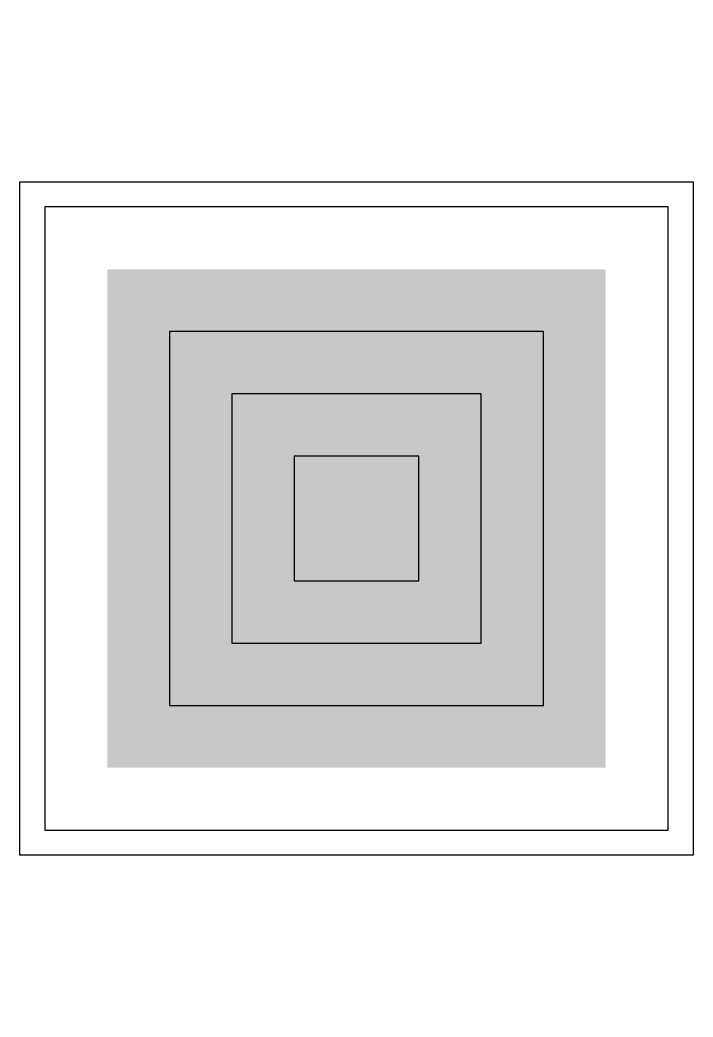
# Model space of a CAD drawing. Header units: feet. Extents: x -0.54 to 0.54, y -0.8 to 0.8.
import ezdxf

# ---------------------------------------------------------------- set-up
doc = ezdxf.new("R2010")
doc.units = ezdxf.units.FT
doc.header["$MEASUREMENT"] = 0
doc.layers.add('3DFACE', color=7, linetype='Continuous')

msp = doc.modelspace()

# ---------------------------------------------------------------- linework, layer by layer
at = {"const_width": 0.8, "elevation": 1.0001}
msp.add_lwpolyline([(0, 0.4), (0, -0.4)], dxfattribs=at)
at = {"elevation": 1.0001}
for points in [[(-0.5, 0.5), (-0.5, -0.5), (0.5, -0.5), (0.5, 0.5)], [(0.3, 0.3), (-0.3, 0.3), (-0.3, -0.3), (0.3, -0.3)], [(0.2, 0.2), (-0.2, 0.2), (-0.2, -0.2), (0.2, -0.2)], [(0.1, 0.1), (-0.1, 0.1), (-0.1, -0.1), (0.1, -0.1)]]:
    msp.add_lwpolyline(points, close=True, dxfattribs=at)
at = {"layer": '3DFACE'}
msp.add_3dface([(-0.54, 0.54, 1), (0.54, 0.54, 1), (0.54, -0.54, 1), (-0.54, -0.54, 1)], dxfattribs=at)
at = {"layer": 'Defpoints'}
msp.add_point((0, 0), dxfattribs=at)

doc.saveas('drawing.dxf')
